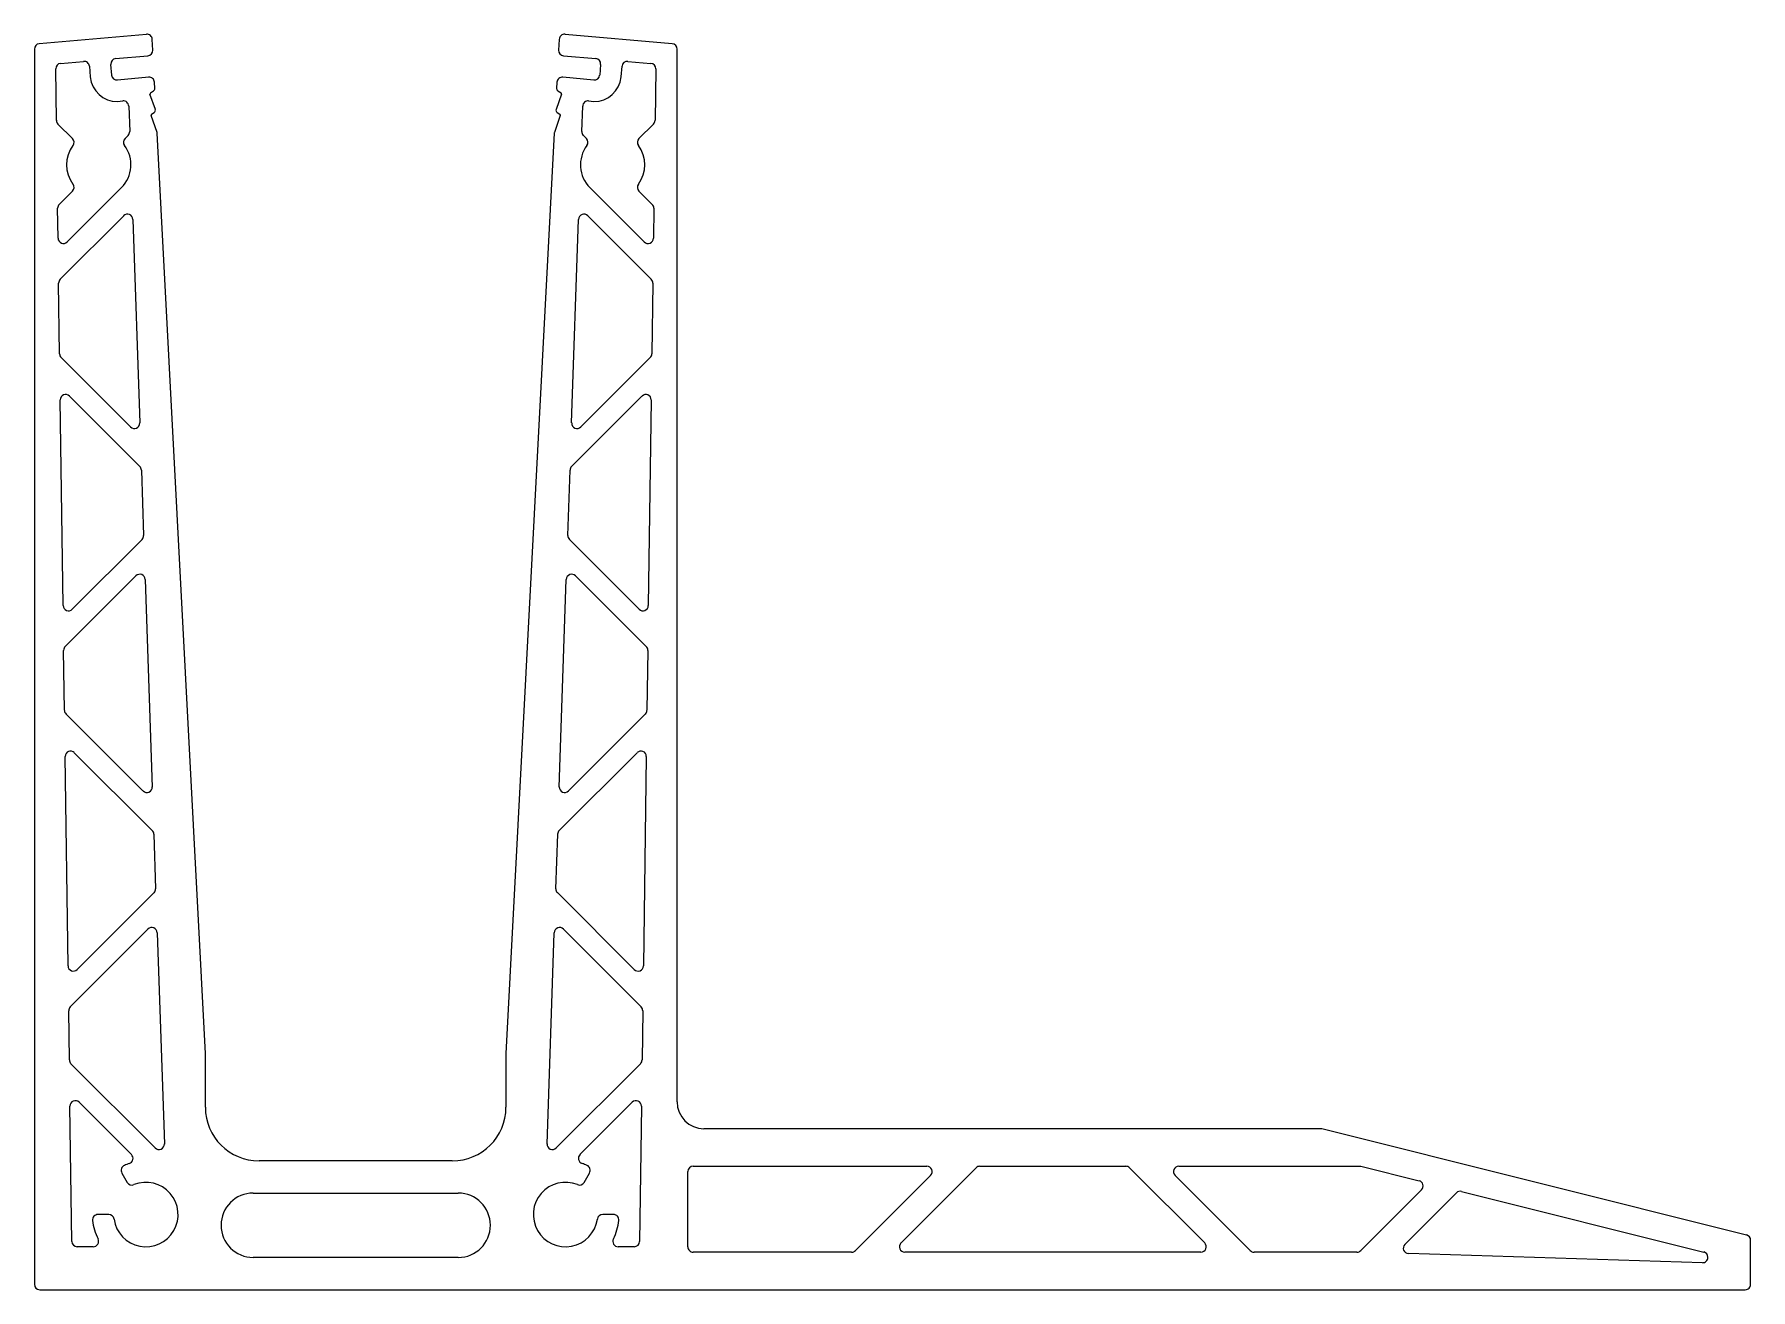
# Model space of a CAD drawing. Extents: x 3090 to 3250, y 1409 to 1526.
import ezdxf

# ---------------------------------------------------------------- set-up
doc = ezdxf.new("R2010")
doc.units = 0
doc.layers.get('0').update_dxf_attribs({"linetype": 'CONTINUOUS'})

msp = doc.modelspace()

# ---------------------------------------------------------------- linework, layer by layer
for p, q in [((3100.82, 1526.2), (3090.83, 1525.33)), ((3101.42, 1524.73), (3101.36, 1525.73)), ((3139.27, 1525.73), (3139.21, 1524.73)), ((3149.8, 1525.33), (3139.81, 1526.2)), ((3090.38, 1524.83), (3090.38, 1409.75)), ((3092.82, 1523.5), (3094.97, 1523.68)), ((3097.95, 1523.95), (3100.96, 1524.21)), ((3139.67, 1524.21), (3142.68, 1523.95)), ((3145.66, 1523.68), (3147.81, 1523.5)), ((3150.25, 1426.75), (3150.25, 1524.83)), ((3092.43, 1518.19), (3092.37, 1522.99)), ((3095.51, 1523.23), (3095.59, 1522.24)), ((3097.59, 1522.41), (3097.5, 1523.41)), ((3101.03, 1522.21), (3098.13, 1521.95)), ((3142.5, 1521.95), (3139.6, 1522.21)), ((3143.13, 1523.41), (3143.04, 1522.41)), ((3145.04, 1522.24), (3145.12, 1523.23)), ((3148.26, 1522.99), (3148.2, 1518.19)), ((3101.65, 1519.21), (3101.15, 1520.64)), ((3101.19, 1520.75), (3101.49, 1520.95)), ((3101.6, 1521.17), (3101.57, 1521.74)), ((3139.48, 1520.64), (3138.98, 1519.21)), ((3139.06, 1521.74), (3139.03, 1521.17)), ((3139.14, 1520.95), (3139.44, 1520.75)), ((3098.12, 1519.95), (3098.62, 1520)), ((3099.17, 1519.52), (3099.26, 1517.16)), ((3101.3, 1518.76), (3101.55, 1518.92)), ((3139.08, 1518.92), (3139.33, 1518.76)), ((3141.37, 1517.16), (3141.46, 1519.52)), ((3142.01, 1520), (3142.51, 1519.95)), ((3093.93, 1516.5), (3092.58, 1517.85)), ((3101.81, 1517.06), (3101.26, 1518.64)), ((3139.37, 1518.64), (3138.82, 1517.06)), ((3148.05, 1517.85), (3146.7, 1516.5)), ((3099.11, 1516.78), (3098.83, 1516.5)), ((3106.31, 1431.25), (3101.82, 1516.99)), ((3138.81, 1516.99), (3134.31, 1431.25)), ((3141.8, 1516.5), (3141.52, 1516.78)), ((3092.69, 1510.36), (3093.93, 1511.6)), ((3098.5, 1511.93), (3093.44, 1506.87)), ((3147.19, 1506.87), (3142.13, 1511.93)), ((3146.7, 1511.6), (3147.94, 1510.36)), ((3092.59, 1507.21), (3092.55, 1510)), ((3092.79, 1503.39), (3098.7, 1509.3)), ((3141.93, 1509.3), (3147.84, 1503.39)), ((3148.08, 1510), (3148.04, 1507.21)), ((3099.55, 1508.96), (3100.2, 1490)), ((3140.43, 1490), (3141.08, 1508.96)), ((3092.73, 1496.44), (3092.64, 1503.03)), ((3147.99, 1503.03), (3147.9, 1496.44)), ((3099.35, 1489.63), (3092.88, 1496.1)), ((3147.75, 1496.1), (3141.28, 1489.63)), ((3093.06, 1473), (3092.79, 1492.14)), ((3093.65, 1492.5), (3100.2, 1485.94)), ((3140.43, 1485.94), (3146.98, 1492.5)), ((3147.84, 1492.14), (3147.57, 1473)), ((3100.35, 1485.61), (3100.56, 1479.52)), ((3140.07, 1479.52), (3140.28, 1485.61)), ((3100.41, 1479.15), (3093.91, 1472.65)), ((3146.72, 1472.65), (3140.22, 1479.15)), ((3093.26, 1469.17), (3099.84, 1475.76)), ((3140.79, 1475.76), (3147.37, 1469.17)), ((3100.7, 1475.42), (3101.36, 1456.08)), ((3139.27, 1456.08), (3139.93, 1475.42)), ((3093.19, 1463.23), (3093.11, 1468.81)), ((3147.52, 1468.81), (3147.44, 1463.23)), ((3100.5, 1455.71), (3093.34, 1462.88)), ((3147.29, 1462.88), (3140.13, 1455.71)), ((3093.52, 1439.42), (3093.25, 1458.92)), ((3094.1, 1459.28), (3101.36, 1452.03)), ((3139.27, 1452.03), (3146.53, 1459.28)), ((3147.38, 1458.92), (3147.11, 1439.42)), ((3101.5, 1451.69), (3101.68, 1446.61)), ((3138.95, 1446.61), (3139.13, 1451.69)), ((3101.53, 1446.24), (3094.37, 1439.08)), ((3146.26, 1439.08), (3139.1, 1446.24)), ((3093.72, 1435.6), (3100.96, 1442.84)), ((3101.82, 1442.5), (3102.49, 1422.82)), ((3138.14, 1422.82), (3138.81, 1442.5)), ((3139.67, 1442.84), (3146.91, 1435.6)), ((3093.64, 1430.65), (3093.58, 1435.24)), ((3147.05, 1435.24), (3146.99, 1430.65)), ((3106.31, 1426.25), (3106.31, 1431.25)), ((3134.31, 1431.25), (3134.31, 1426.25)), ((3101.64, 1422.45), (3093.79, 1430.3)), ((3146.84, 1430.3), (3138.99, 1422.45)), ((3093.87, 1413.74), (3093.7, 1426.35)), ((3094.55, 1426.71), (3099.43, 1421.84)), ((3141.2, 1421.84), (3146.08, 1426.71)), ((3146.93, 1426.35), (3146.76, 1413.74)), ((3210.19, 1424.25), (3152.75, 1424.25)), ((3249.87, 1414.34), (3210.31, 1424.23)), ((3098.53, 1420.12), (3099.04, 1419.25)), ((3129.31, 1421.25), (3111.31, 1421.25)), ((3141.59, 1419.25), (3142.1, 1420.12)), ((3151.25, 1413.25), (3151.25, 1420.25)), ((3151.75, 1420.75), (3173.51, 1420.75)), ((3173.86, 1419.9), (3166.86, 1412.9)), ((3171.11, 1413.6), (3178.11, 1420.6)), ((3178.46, 1420.75), (3192.04, 1420.75)), ((3192.4, 1420.6), (3199.4, 1413.6)), ((3203.64, 1412.9), (3196.64, 1419.9)), ((3196.99, 1420.75), (3213.94, 1420.75)), ((3213.94, 1420.75), (3219.36, 1419.4)), ((3110.77, 1418.25), (3129.86, 1418.25)), ((3219.59, 1418.56), (3213.93, 1412.9)), ((3218.03, 1413.46), (3222.85, 1418.27)), ((3223.32, 1418.41), (3245.89, 1412.76)), ((3097.31, 1416.25), (3096.3, 1416.25)), ((3144.33, 1416.25), (3143.32, 1416.25)), ((3250.25, 1409.75), (3250.25, 1413.86)), ((3095.87, 1413.25), (3094.37, 1413.25)), ((3129.86, 1412.25), (3110.77, 1412.25)), ((3146.26, 1413.25), (3144.76, 1413.25)), ((3166.51, 1412.75), (3151.75, 1412.75)), ((3199.04, 1412.75), (3171.46, 1412.75)), ((3213.58, 1412.75), (3203.99, 1412.75)), ((3245.75, 1411.76), (3218.37, 1412.61)), ((3246.27, 1412.26), (3246.27, 1412.25)), ((3090.88, 1409.25), (3249.75, 1409.25))]:
    msp.add_line(p, q)
for centre, radius, start, end in [((3090.88, 1524.83), 0.5, 95, 180), ((3100.86, 1525.71), 0.5, 3, 95), ((3139.77, 1525.71), 0.5, 85, 177), ((3149.75, 1524.83), 0.5, 0, 85), ((3095.01, 1523.19), 0.5, 5, 95), ((3098, 1523.45), 0.5, 95, 185), ((3100.92, 1524.71), 0.5, 275, 3), ((3139.71, 1524.71), 0.5, 177, 265), ((3142.63, 1523.45), 0.5, 355, 85), ((3145.62, 1523.19), 0.5, 85, 175), ((3092.87, 1523), 0.5, 95, 180.7881), ((3098.08, 1522.45), 2.5, 185, 270.7427), ((3098.08, 1522.45), 0.5, 185, 275), ((3101.07, 1521.71), 0.5, 3, 95), ((3139.56, 1521.71), 0.5, 85, 177), ((3142.54, 1522.45), 0.5, 265, 355), ((3142.54, 1522.45), 2.5, 269.2573, 355), ((3147.76, 1523), 0.5, 359.2119, 85), ((3101.25, 1520.67), 0.1, 123, 199.2868), ((3101.35, 1521.16), 0.25, 303, 3), ((3139.28, 1521.16), 0.25, 177, 237), ((3139.38, 1520.67), 0.1, 340.7132, 57), ((3098.67, 1519.5), 0.5, 2.2497, 95), ((3101.41, 1519.13), 0.25, 303, 19.2868), ((3139.22, 1519.13), 0.25, 160.7132, 237), ((3141.96, 1519.5), 0.5, 85, 177.7503), ((3092.93, 1518.2), 0.5, 180.7881, 225), ((3101.35, 1518.67), 0.1, 123, 199.2868), ((3139.28, 1518.67), 0.1, 340.7132, 57), ((3147.7, 1518.2), 0.5, 315, 359.2119), ((3096.38, 1514.05), 3, 143.2132, 216.7868), ((3093.58, 1516.14), 0.5, 323.2132, 45), ((3096.38, 1514.05), 3, 315, 36.7868), ((3099.18, 1516.14), 0.5, 135, 216.7868), ((3098.76, 1517.14), 0.5, 315, 2.2497), ((3101.57, 1516.98), 0.25, 3, 19.2868), ((3139.06, 1516.98), 0.25, 160.7132, 177), ((3144.25, 1514.05), 3, 143.2132, 225), ((3141.87, 1517.14), 0.5, 177.7503, 225), ((3141.45, 1516.14), 0.5, 323.2132, 45), ((3147.05, 1516.14), 0.5, 135, 216.7868), ((3144.25, 1514.05), 3, 323.2132, 36.7868), ((3093.58, 1511.95), 0.5, 315, 36.7868), ((3147.05, 1511.95), 0.5, 143.2132, 225), ((3093.05, 1510.01), 0.5, 135, 180.7881), ((3099.05, 1508.95), 0.5, 1.9517, 135), ((3141.58, 1508.95), 0.5, 45, 178.0483), ((3147.58, 1510.01), 0.5, 359.2119, 45), ((3093.09, 1507.22), 0.5, 180.7881, 315), ((3147.54, 1507.22), 0.5, 225, 359.2119), ((3093.14, 1503.03), 0.5, 135, 180.7881), ((3147.49, 1503.03), 0.5, 359.2119, 45), ((3093.23, 1496.45), 0.5, 180.7881, 225), ((3147.4, 1496.45), 0.5, 315, 359.2119), ((3093.29, 1492.15), 0.5, 45, 180.7881), ((3147.34, 1492.15), 0.5, 359.2119, 135), ((3099.7, 1489.98), 0.5, 225, 1.9517), ((3140.93, 1489.98), 0.5, 178.0483, 315), ((3099.85, 1485.59), 0.5, 1.9517, 45), ((3140.78, 1485.59), 0.5, 135, 178.0483), ((3100.06, 1479.5), 0.5, 315, 1.9517), ((3140.57, 1479.5), 0.5, 178.0483, 225), ((3100.2, 1475.4), 0.5, 1.9517, 135), ((3140.43, 1475.4), 0.5, 45, 178.0483), ((3093.56, 1473), 0.5, 180.7881, 315), ((3147.07, 1473), 0.5, 225, 359.2119), ((3093.61, 1468.82), 0.5, 135, 180.7881), ((3147.02, 1468.82), 0.5, 359.2119, 45), ((3093.69, 1463.23), 0.5, 180.7881, 225), ((3146.94, 1463.23), 0.5, 315, 359.2119), ((3093.75, 1458.93), 0.5, 45, 180.7881), ((3146.88, 1458.93), 0.5, 359.2119, 135), ((3100.86, 1456.07), 0.5, 225, 1.9517), ((3139.77, 1456.07), 0.5, 178.0483, 315), ((3101.01, 1451.68), 0.5, 1.9517, 45), ((3139.62, 1451.68), 0.5, 135, 178.0483), ((3101.18, 1446.59), 0.5, 315, 1.9517), ((3139.45, 1446.59), 0.5, 178.0483, 225), ((3101.32, 1442.49), 0.5, 1.9517, 135), ((3139.31, 1442.49), 0.5, 45, 178.0483), ((3094.02, 1439.43), 0.5, 180.7881, 315), ((3146.61, 1439.43), 0.5, 225, 359.2119), ((3094.08, 1435.24), 0.5, 135, 180.7881), ((3146.55, 1435.24), 0.5, 359.2119, 45), ((3094.14, 1430.66), 0.5, 180.7881, 225), ((3146.49, 1430.66), 0.5, 315, 359.2119), ((3094.2, 1426.36), 0.5, 45, 180.7881), ((3111.31, 1426.25), 5, 180, 270), ((3129.31, 1426.25), 5, 270, 360), ((3146.43, 1426.36), 0.5, 359.2119, 135), ((3152.75, 1426.75), 2.5, 180, 270), ((3210.19, 1423.75), 0.5, 75.9638, 90.0664), ((3099.07, 1421.48), 0.5, 287.9643, 45), ((3101.99, 1422.81), 0.5, 225, 1.9517), ((3138.64, 1422.81), 0.5, 178.0483, 315), ((3141.56, 1421.48), 0.5, 135, 252.0357), ((3098.97, 1420.37), 0.5, 113.6206, 210), ((3100.77, 1416.25), 5, 107.9643, 113.6206), ((3139.86, 1416.25), 5, 66.3794, 72.0357), ((3141.66, 1420.37), 0.5, 330, 66.3794), ((3151.75, 1420.25), 0.5, 90.0002, 180), ((3173.51, 1420.25), 0.5, 315.1089, 90), ((3178.46, 1420.25), 0.5, 90, 135), ((3192.04, 1420.25), 0.5, 45, 90), ((3196.99, 1420.25), 0.5, 90, 225), ((3100.77, 1416.25), 3, 188.2132, 111.7868), ((3099.47, 1419.5), 0.5, 210, 291.7868), ((3110.77, 1415.25), 3, 90, 270), ((3129.86, 1415.25), 3, 270, 90), ((3139.86, 1416.25), 3, 68.2132, 351.7868), ((3141.16, 1419.5), 0.5, 248.2132, 330), ((3219.24, 1418.91), 0.5, 315, 75.9638), ((3223.2, 1417.92), 0.5, 75.9638, 135.1811), ((3096.3, 1415.75), 0.5, 90, 186.3794), ((3100.77, 1416.25), 5, 186.3794, 207.0357), ((3097.31, 1415.75), 0.5, 8.2132, 90), ((3143.32, 1415.75), 0.5, 90, 171.7868), ((3139.86, 1416.25), 5, 332.9643, 353.6206), ((3144.33, 1415.75), 0.5, 353.6206, 90), ((3094.37, 1413.75), 0.5, 180.7881, 270), ((3095.87, 1413.75), 0.5, 270, 27.0357), ((3144.76, 1413.75), 0.5, 152.9643, 270), ((3146.26, 1413.75), 0.5, 270, 359.2119), ((3171.46, 1413.25), 0.5, 135, 270), ((3199.04, 1413.25), 0.5, 270, 45), ((3218.39, 1413.11), 0.5, 135.1246, 268.278), ((3249.75, 1413.86), 0.5, 0.2988, 76.0364), ((3151.75, 1413.25), 0.5, 180, 270.0377), ((3166.51, 1413.25), 0.5, 270.0377, 315.0732), ((3203.99, 1413.25), 0.5, 225, 270), ((3213.58, 1413.25), 0.5, 270, 315), ((3245.77, 1412.26), 0.5, 268.2357, 358.3586), ((3245.77, 1412.28), 0.5, 358.23, 75.9638), ((3090.88, 1409.75), 0.5, 180, 270), ((3249.75, 1409.75), 0.5, 270, 0.2988)]:
    msp.add_arc(centre, radius, start, end)

doc.saveas('drawing.dxf')
